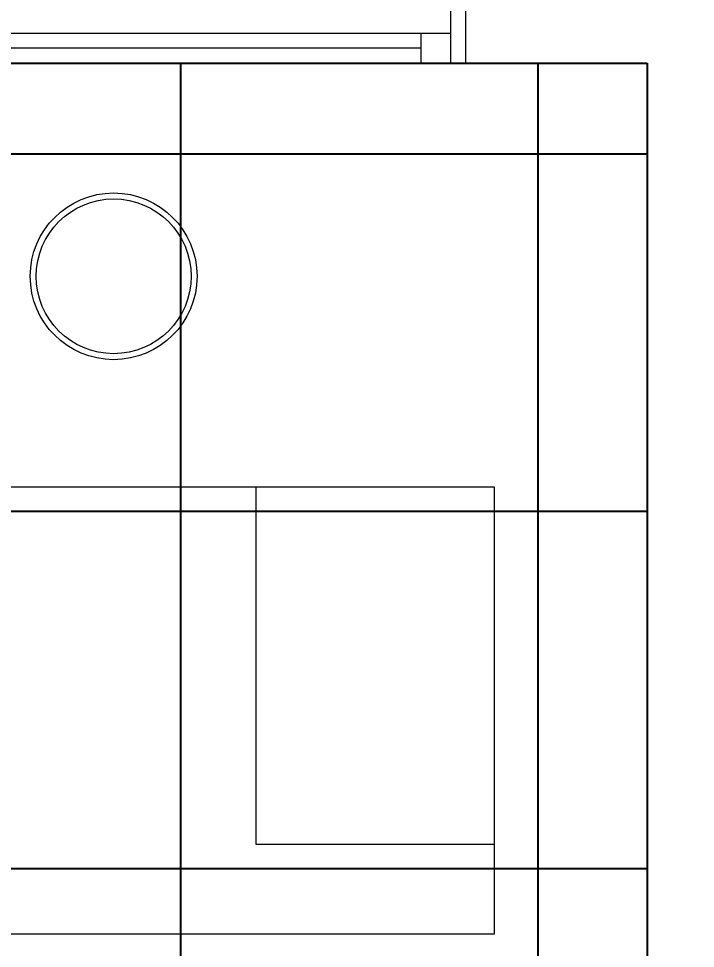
# Model space of a CAD drawing. Header units: inches. Extents: x -12418 to 472786, y -29325 to 19878.
# Drawn here: x 44128 to 45264, y -4334 to -2773 of the extents above; entities that cross this region are included whole.
import ezdxf
from ezdxf import colors
from ezdxf.entities.mleader import LeaderData, LeaderLine
from ezdxf.math import Vec2, Vec3

# ---------------------------------------------------------------- set-up
doc = ezdxf.new("R2010")
doc.units = ezdxf.units.IN
doc.header["$LTSCALE"] = 25
doc.header["$MEASUREMENT"] = 0
doc.linetypes.add('00-Ground Floor$0$HIDDEN', pattern=[9.525, 6.35, -3.175])
doc.linetypes.add('DASHDOT', pattern=[25.4, 12.7, -6.35, 0, -6.35])
doc.layers.get('0').update_dxf_attribs({"color": 8})
for name, color, linetype, lineweight in [('00-Ground Floor$0$Aluminum', 251, 'Continuous', 5), ('00-Ground Floor$0$LOADING', 253, 'Continuous', 5), ('00-Ground Floor$0$Walls', 251, 'Continuous', 5), ('E-LITE-CLNG-CNDT', 6, 'DASHDOT', 35), ('T-DATA-TEXT', 2, 'Continuous', 25)]:
    doc.layers.add(name, color=color, linetype=linetype, lineweight=lineweight)
doc.layers.add('00-Ground Floor$0$False Ceiling', color=251, linetype='Continuous')
doc.styles.add('DC_Elc_Romans', font='elc_romans.shx', dxfattribs={"width": 0.7})

# ---------------------------------------------------------------- blocks, each defined once
blk = doc.blocks.new('00-Ground Floor$0$WM00001-P')
at = {"layer": '00-Ground Floor$0$LOADING'}
for radius in [0.14, 0.13]:
    blk.add_circle((0, 0), radius, dxfattribs=at)
blk = doc.blocks.new('00-Ground Floor$0$GF21043-P')
at = {"color": 0}
for p, q in [((0.8, 0.75), (-0.8, 0.75)), ((-0.8, 0.75), (-0.8, 0)), ((-0.8, 0), (0.8, 0))]:
    blk.add_line(p, q, dxfattribs=at)
at = {"color": 0, "linetype": '00-Ground Floor$0$HIDDEN'}
for p, q in [((-0.8, 0.6), (-0.4, 0.6)), ((-0.4, 0.6), (-0.4, 0))]:
    blk.add_line(p, q, dxfattribs=at)
blk = doc.blocks.new('00-Ground Floor$0$A$C37be4daf')
at = {"layer": '00-Ground Floor$0$Aluminum'}
for p, q in [((1416, 598.2), (216, 598.2)), ((241, 498.2), (241, 598.2)), ((291, 548.2), (291, 598.2)), ((291, 573.2), (1341, 573.2)), ((1391, 548.2), (241, 548.2))]:
    blk.add_line(p, q, dxfattribs=at)
at = {"layer": '00-Ground Floor$0$Walls'}
blk.add_line((216, 498.2), (216, 598.2), dxfattribs=at)
blk = doc.blocks.new('00-Ground Floor$0$A$Ce9e1c4c3')
at = {"layer": '00-Ground Floor$0$False Ceiling', "color": 254}
for p, q in [((-58201, -2847.4, 0), (-54817.1, -2847.4, 0)), ((-54817.1, -2847.4, 0), (-54817.1, -6847.4, 0))]:
    blk.add_line(p, q, dxfattribs=at)
at = {"layer": '00-Ground Floor$0$False Ceiling', "color": 254, "linetype": 'Continuous'}
for p, q in [((-55600, -6847.4), (-55600, -2847.4)), ((-55000, -6847.4), (-55000, -2847.4)), ((-58201, -3000), (-54817.1, -3000)), ((-58201, -3600), (-54817.1, -3600)), ((-58201, -4200), (-54817.1, -4200))]:
    blk.add_line(p, q, dxfattribs=at)
blk = doc.blocks.new('00-Ground Floor')
at = {"layer": '00-Ground Floor$0$Walls'}
for p, q in [((41799, -2847.4, 0), (45182.9, -2847.4, 0)), ((45182.9, -2847.4, 0), (45182.9, -6847.4, 0))]:
    blk.add_line(p, q, dxfattribs=at)
at = {"rotation": 180}
blk.add_blockref('00-Ground Floor$0$A$C37be4daf', (45094.1, -2249.2, 0), dxfattribs=at)
at = {"layer": '00-Ground Floor$0$False Ceiling', "color": 254}
blk.add_blockref('00-Ground Floor$0$A$Ce9e1c4c3', (100000, 0), dxfattribs=at)
at = {"layer": '00-Ground Floor$0$LOADING', "extrusion": (-2.24019e-05, -2.3453e-18, -1), "xscale": -1000, "yscale": 1000, "zscale": 1000, "rotation": 179.9999999999996}
blk.add_blockref('00-Ground Floor$0$WM00001-P', (-44287.4, -3205.6, -1), dxfattribs=at)
at = {"layer": '00-Ground Floor$0$LOADING', "extrusion": (2.24019e-05, 2.34868e-18, 1), "xscale": 1000, "yscale": 1000, "zscale": 1000, "rotation": 180}
blk.add_blockref('00-Ground Floor$0$GF21043-P', (44126.7, -3559.8, 1), dxfattribs=at)
blk = doc.blocks.new('DC_Arrow-ArrowEllipse')
at = {"color": 0}
blk.add_ellipse((0, 0), major_axis=(0.4, 0), ratio=0.4, dxfattribs=at)
at = {"color": 0, "ltscale": 0.5}
blk.add_solid([(-1.4, 0.1667), (-0.4, 0), (-1.4, -0.1667)], dxfattribs=at)

msp = doc.modelspace()

# ---------------------------------------------------------------- block references
at = {"layer": 'E-LITE-CLNG-CNDT'}
msp.add_blockref('00-Ground Floor', (0, 0), dxfattribs=at)

# ---------------------------------------------------------------- leaders
at = {"layer": 'T-DATA-TEXT'}
ml = msp.add_multileader_mtext('Standard', dxfattribs=at)
ml.set_content('LINE 1 TO SOUND RACK\\PIN DATA ROOM  ', color=256, style='DC_Elc_Romans')
ml.set_leader_properties(color=45)
ml.set_arrow_properties(name='DC_Arrow-ArrowEllipse')
ml.build(insert=Vec2(0, 0))
ml.multileader.update_dxf_attribs({"dogleg_length": 2, "arrow_head_size": 200, "scale": 100})
ctx = ml.context
ctx.base_point, ctx.scale, ctx.char_height, ctx.arrow_head_size, ctx.landing_gap_size, ctx.plane_origin = Vec3(12444.3, -3100.5, 0), 100, 200, 200, 200, Vec3(17205.9, 2234.9, 0)
notes = []
notes.append((ctx, [(0, (1, 1, 0), (12244.3, -3100.5, 0), (1, 0), 200, [(0, [(11812.3, -2440.2, 0)], 0, [])])]))
ctx.mtext.insert, ctx.mtext.width, ctx.mtext.flow_direction = Vec3(12644.3, -3000.5, 0), 2820.295, 5
ml = msp.add_multileader_mtext('Standard', dxfattribs=at)
ml.set_content('LINE 6,7,8,9&10 \\PUP TO 2ND FLOOR  ', color=256, style='DC_Elc_Romans')
ml.set_leader_properties(color=45)
ml.build(insert=Vec2(0, 0))
ml.multileader.update_dxf_attribs({"dogleg_length": 2, "arrow_head_size": 200, "scale": 100})
ctx = ml.context
ctx.base_point, ctx.scale, ctx.char_height, ctx.arrow_head_size, ctx.landing_gap_size, ctx.plane_origin = Vec3(17059.7, -2912.8, -0.1), 100, 200, 200, 200, Vec3(30339.4, -650.7, -0.1)
notes.append((ctx, [(1, (1, 1, 0), (19633.1, -2912.8, -0.1), (-1, 0), 200, [(0, [(20323.6, -2798, -0.1)], 0, [])])]))
ctx.mtext.insert, ctx.mtext.width, ctx.mtext.flow_direction = Vec3(17259.7, -2812.8, -0.1), 2820.295, 5
ml = msp.add_multileader_mtext('Standard', dxfattribs=at)
ml.set_content('PUBLIC ADDRESS\\PRACK FOR PAGING \\PAND BACKGROUND MUSIC', color=256, style='DC_Elc_Romans')
ml.set_leader_properties(color=45)
ml.build(insert=Vec2(0, 0))
ml.multileader.update_dxf_attribs({"dogleg_length": 2, "arrow_head_size": 200, "scale": 100})
ctx = ml.context
ctx.base_point, ctx.scale, ctx.char_height, ctx.arrow_head_size, ctx.landing_gap_size, ctx.plane_origin = Vec3(24257.3, -3688.1), 100, 200, 200, 200, Vec3(21785.8, -948.5)
notes.append((ctx, [(0, (1, 1, 0), (24057.3, -3688.1), (1, 0), 200, [(1, [(21214.6, -6047.4)], 0, [])])]))
ctx.mtext.insert, ctx.mtext.width, ctx.mtext.flow_direction = Vec3(24457.3, -3588.1), 4483.29, 5
ml = msp.add_multileader_mtext('Standard', dxfattribs=at)
ml.set_content('LINE 3 TO SOUND RACK\\PIN DATA ROOM  ', color=256, style='DC_Elc_Romans')
ml.set_leader_properties(color=45)
ml.set_arrow_properties(name='DC_Arrow-ArrowEllipse')
ml.build(insert=Vec2(0, 0))
ml.multileader.update_dxf_attribs({"dogleg_length": 2, "arrow_head_size": 200, "scale": 100})
ctx = ml.context
ctx.base_point, ctx.scale, ctx.char_height, ctx.arrow_head_size, ctx.landing_gap_size, ctx.plane_origin = Vec3(15417.5, -3725.9, 0), 100, 200, 200, 200, Vec3(33834.9, 2941.3, 0)
notes.append((ctx, [(1, (1, 1, 0), (18597.5, -3725.9, 0), (-1, 0), 200, [(0, [(19555.7, -4847.4, 0)], 0, [])])]))
ctx.mtext.insert, ctx.mtext.width, ctx.mtext.flow_direction = Vec3(15617.5, -3625.9, 0), 2820.295, 5
for ctx, leaders in notes:
    for number, flags, end, landing, length, lines in leaders:
        leader = LeaderData()
        leader.index, (leader.has_last_leader_line, leader.has_dogleg_vector, leader.attachment_direction) = number, flags
        leader.last_leader_point, leader.dogleg_vector, leader.dogleg_length = Vec3(end), Vec3(landing), length
        for number, points, colour, breaks in lines:
            line = LeaderLine()
            line.index, line.vertices, line.color, line.breaks = number, Vec3.list(points), colors.encode_raw_color(colour), breaks
            leader.lines.append(line)
        ctx.leaders.append(leader)

doc.saveas('drawing.dxf')
